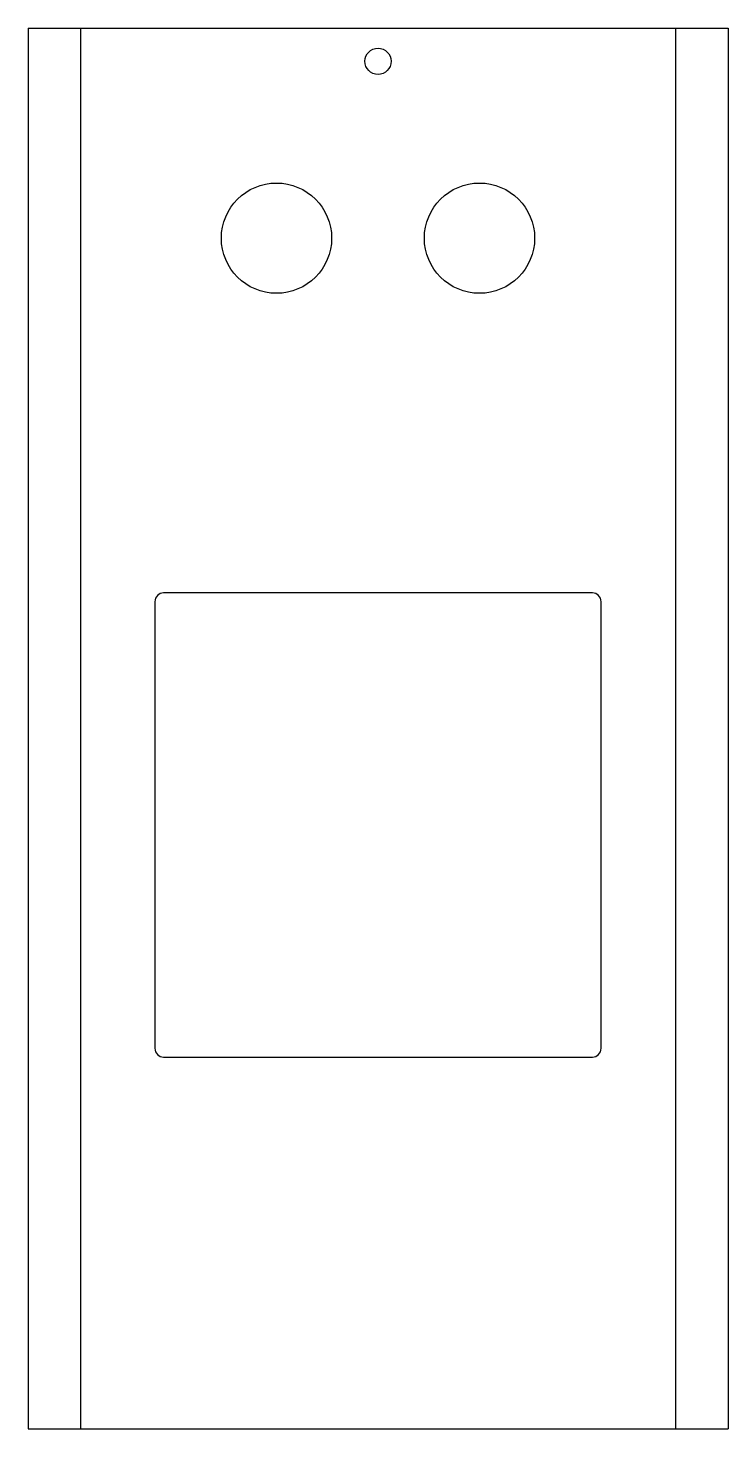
# Model space of a CAD drawing. Header units: millimetres. Extents: x -20 to 20, y 0 to 80.
import ezdxf

# ---------------------------------------------------------------- set-up
doc = ezdxf.new("R2010")
doc.units = ezdxf.units.MM

msp = doc.modelspace()

# ---------------------------------------------------------------- linework, layer by layer
at = {"color": 7, "linetype": 'Continuous', "lineweight": 25}
for p, q in [((-20, 80), (20, 80)), ((-20, 80), (-20, 0)), ((-17, 80), (-17, 0)), ((17, 80), (17, 0)), ((20, 80), (20, 0)), ((-12.75, 47.24), (-12.75, 21.74)), ((12.25, 47.74), (-12.25, 47.74)), ((12.75, 21.74), (12.75, 47.24)), ((-12.25, 21.24), (12.25, 21.24)), ((-20, 0), (20, 0))]:
    msp.add_line(p, q, dxfattribs=at)
for centre, radius in [((0, 78.1), 0.75), ((-5.8, 68), 3.15), ((5.8, 68), 3.15)]:
    msp.add_circle(centre, radius, dxfattribs=at)
for centre, start, end in [((-12.25, 47.24), 90, 180), ((12.25, 47.24), 0, 90), ((-12.25, 21.74), 180, 270), ((12.25, 21.74), 270, 0)]:
    msp.add_arc(centre, 0.5, start, end, dxfattribs=at)

doc.saveas('drawing.dxf')
